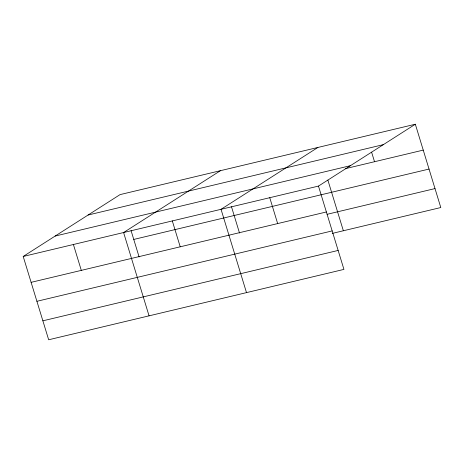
<?xml version="1.0" encoding="UTF-8"?>
<svg xmlns="http://www.w3.org/2000/svg" width="464" height="464" viewBox="0 0 464 464"><rect width="100%" height="100%" fill="white"/><g stroke="black" fill="none" stroke-linecap="round" stroke-linejoin="round"><path stroke-width="0.7" d="M415.332 124.23L318.472 186.087L343.94 269.393L48.668 339.77L23.2 256.464L120.06 194.607L415.332 124.23L440.8 207.536L332.224 233.415M220.452 170.682L123.592 232.539L149.06 315.839M317.892 147.453L221.032 209.31L246.5 292.616M88.096 215.023L383.368 144.64M55.164 236.054L350.436 165.677M345.291 168.687L423.243 150.11M23.2 256.464L318.472 186.087M133.765 239.436L429.038 169.058M31.111 282.344L326.383 211.967M327.126 214.298L435.006 188.581M36.905 301.298L332.178 230.915M42.874 320.821L338.152 250.438M371.606 152.186L374.523 161.721M327.874 180.102L343.36 230.759M269.752 197.699L277.663 223.578M231.466 206.712L239.505 233.015M172.312 220.928L180.223 246.802M131.074 230.643L139.113 256.946M73.399 244.505L81.31 270.379"/></g></svg>
